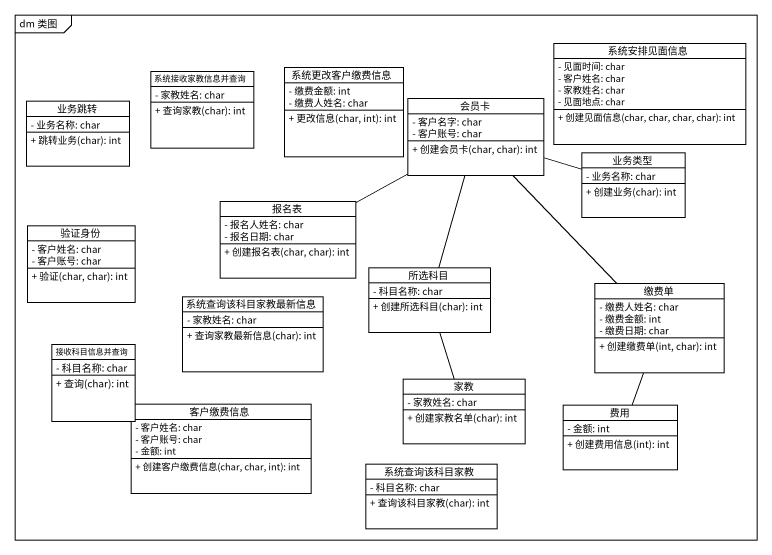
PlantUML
@startuml
mainframe dm 类图
hide circle
hide empty members
skinparam classAttributeIconSize 0
class 系统安排见面信息 {
  - 见面时间: char
  - 客户姓名: char
  - 家教姓名: char
  - 见面地点: char
  + 创建见面信息(char, char, char, char): int
}
class 系统接收家教信息并查询 {
  - 家教姓名: char
  + 查询家教(char): int
}
class 系统更改客户缴费信息 {
  - 缴费金额: int
  - 缴费人姓名: char
  + 更改信息(char, int): int
}
class 业务跳转 {
  - 业务名称: char
  + 跳转业务(char): int
}
class 会员卡 {
  - 客户名字: char
  - 客户账号: char
  + 创建会员卡(char, char): int
}
class 业务类型 {
  - 业务名称: char
  + 创建业务(char): int
}
class 报名表 {
  - 报名人姓名: char
  - 报名日期: char
  + 创建报名表(char, char): int
}
class 验证身份 {
  - 客户姓名: char
  - 客户账号: char
  + 验证(char, char): int
}
class 系统查询该科目家教最新信息 {
  - 家教姓名: char
  + 查询家教最新信息(char): int
}
class 所选科目 {
  - 科目名称: char
  + 创建所选科目(char): int
}
class 缴费单 {
  - 缴费人姓名: char
  - 缴费金额: int
  - 缴费日期: char
  + 创建缴费单(int, char): int
}
class 接收科目信息并查询 {
  - 科目名称: char
  + 查询(char): int
}
class 家教 {
  - 家教姓名: char
  + 创建家教名单(char): int
}
class 客户缴费信息 {
  - 客户姓名: char
  - 客户账号: char
  - 金额: int
  + 创建客户缴费信息(char, char, int): int
}
class 费用 {
  - 金额: int
  + 创建费用信息(int): int
}
class 系统查询该科目家教 {
  - 科目名称: char
  + 查询该科目家教(char): int
}
会员卡 -right- 业务类型
会员卡 -left- 报名表
会员卡 -- 所选科目
会员卡 -- 缴费单
所选科目 -- 家教
缴费单 -- 费用
@enduml
